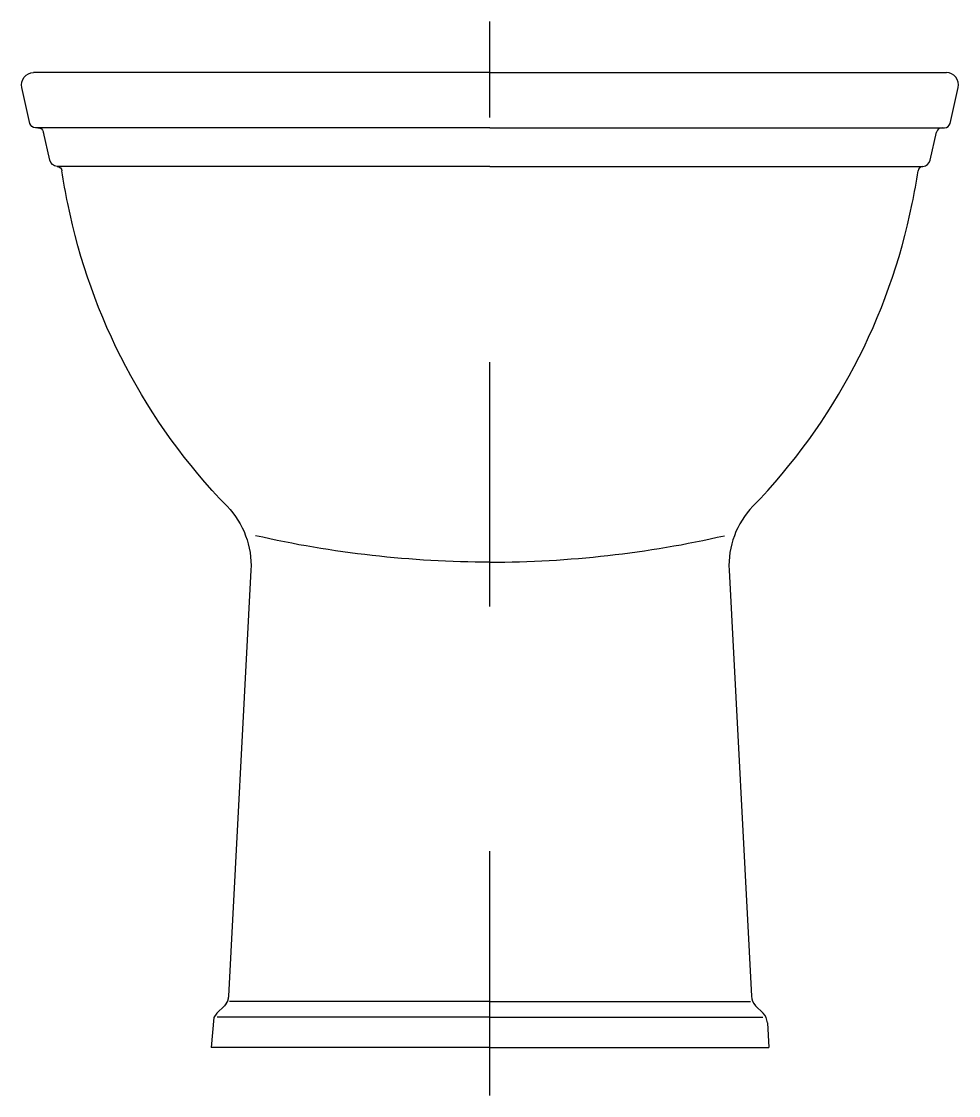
# Model space of a CAD drawing. Extents: x -326.871 to -326.488, y 298.063 to 298.502.
import ezdxf

# ---------------------------------------------------------------- set-up
doc = ezdxf.new("R2010")
doc.units = 0
doc.header["$LTSCALE"] = 0.278777
doc.header["$MEASUREMENT"] = 0
doc.linetypes.add('AXES', pattern=[0.54, 0.3, -0.08, 0.08, -0.08])
doc.linetypes.add('CONTINU', pattern=[0])
doc.layers.get('0').update_dxf_attribs({"linetype": 'CONTINUOUS'})
doc.layers.add('DECA_EIXOS', color=5, linetype='AXES')

msp = doc.modelspace()

# ---------------------------------------------------------------- linework, layer by layer
at = {"linetype": 'CONTINU'}
for points in [[(-326.87096, 298.47493, -0.481449), (-326.86611, 298.48101)], [(-326.48789, 298.47493, 0.481449), (-326.49275, 298.48101)], [(-326.86537, 298.45844, -0.3494), (-326.86761, 298.46019)], [(-326.49349, 298.45844, 0.3494), (-326.49125, 298.46019)], [(-326.86435, 298.45844, -0.349531), (-326.86212, 298.45669)], [(-326.4945, 298.45844, 0.349531), (-326.49674, 298.45669)], [(-326.85649, 298.44253, -0.321549), (-326.85949, 298.44515)], [(-326.85649, 298.44253, -0.371163), (-326.85453, 298.44083)], [(-326.50237, 298.44253, 0.371163), (-326.50433, 298.44083)], [(-326.50237, 298.44253, 0.321549), (-326.49937, 298.44515)], [(-326.85215, 298.42741, -0.013698), (-326.85453, 298.44083)], [(-326.50671, 298.42741, 0.013698), (-326.50433, 298.44083)], [(-326.787, 298.3036, -0.143423), (-326.85215, 298.42741)], [(-326.57186, 298.3036, 0.143423), (-326.50671, 298.42741)], [(-326.787, 298.3036, -0.208524), (-326.77722, 298.27752)], [(-326.57186, 298.3036, 0.208524), (-326.58164, 298.27752)], [(-326.67943, 298.28077, -0.056163), (-326.77535, 298.29157)], [(-326.67943, 298.28077, 0.056163), (-326.58351, 298.29157)], [(-326.78635, 298.10326, -0.186204), (-326.78809, 298.09933)], [(-326.57251, 298.10326, 0.186204), (-326.57077, 298.09933)], [(-326.56596, 298.09235, 0.185341), (-326.5677, 298.09626)]]:
    msp.add_lwpolyline(points, format="xyb", dxfattribs=at)
for points in [[(-326.67943, 298.48101), (-326.86611, 298.48101)], [(-326.67943, 298.48101), (-326.49275, 298.48101)], [(-326.86761, 298.46019), (-326.87096, 298.47493)], [(-326.49125, 298.46019), (-326.48789, 298.47493)], [(-326.67943, 298.45844), (-326.86537, 298.45844)], [(-326.85949, 298.44515), (-326.86212, 298.45669)], [(-326.67943, 298.45844), (-326.49349, 298.45844)], [(-326.49937, 298.44515), (-326.49674, 298.45669)], [(-326.67943, 298.44253), (-326.85649, 298.44253)], [(-326.67943, 298.44253), (-326.50237, 298.44253)], [(-326.77722, 298.27752), (-326.78635, 298.10326)], [(-326.58164, 298.27752), (-326.57251, 298.10326)], [(-326.67943, 298.10107), (-326.78599, 298.10107)], [(-326.67943, 298.10107), (-326.57287, 298.10107)], [(-326.57077, 298.09933), (-326.5677, 298.09626)], [(-326.67943, 298.09464), (-326.79102, 298.09464)], [(-326.67943, 298.09464), (-326.56784, 298.09464)], [(-326.56596, 298.09235), (-326.56543, 298.08227)], [(-326.67943, 298.08227), (-326.79343, 298.08227)], [(-326.67943, 298.08227), (-326.56543, 298.08227)]]:
    msp.add_lwpolyline(points, dxfattribs=at)
at = {"linetype": 'CONTINUOUS', "flags": 128}
msp.add_lwpolyline([(-326.78635, 298.10326), (-326.78685, 298.10113), (-326.78809, 298.09933), (-326.79116, 298.09626), (-326.79239, 298.09446), (-326.79343, 298.08227)], dxfattribs=at)
at = {"layer": 'DECA_EIXOS'}
msp.add_lwpolyline([(-326.67943, 298.06259), (-326.67943, 298.5019)], dxfattribs=at)
msp.add_lwpolyline([(-326.67943, 298.06259), (-326.67943, 298.5019)], dxfattribs=at)

doc.saveas('drawing.dxf')
